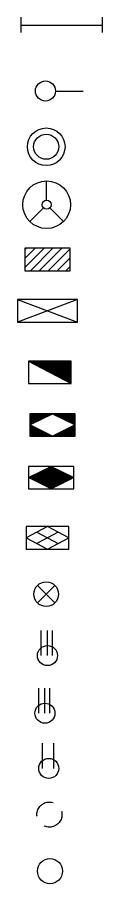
# Model space of a CAD drawing. Header units: inches. Extents: x 474 to 5633, y -332 to 1348.
# Drawn here: x 5599.5 to 5633.4, y 722.2 to 1067.9 of the extents above; entities that cross this region are included whole.
import ezdxf

# ---------------------------------------------------------------- set-up
doc = ezdxf.new("R2010")
doc.units = ezdxf.units.IN
doc.header["$LTSCALE"] = 20
doc.header["$MEASUREMENT"] = 0
doc.linetypes.add('DASHED', pattern=[0.75, 0.5, -0.25])
doc.linetypes.add('HIDDEN', pattern=[0.375, 0.25, -0.125])
doc.layers.add('Fittings', color=255, linetype='Continuous')

# ---------------------------------------------------------------- blocks, each defined once
blk = doc.blocks.new('Tube Light')
for p, q in [((0, -2.96), (0, 3.14)), ((0, 0), (32.49, 0)), ((32.49, -2.96), (32.49, 3.14))]:
    blk.add_line(p, q)
blk = doc.blocks.new('Wall_Light')
blk.add_line((0, -11), (0, 0))
blk.add_circle((0, -15), 4)
blk = doc.blocks.new('Big_Ceiling Light')
at = {"layer": 'Fittings'}
for radius in [7.5, 5]:
    blk.add_circle((0, 0), radius, dxfattribs=at)
blk = doc.blocks.new('Fan')
for p, q in [((0, 4), (0, 21)), ((-2.83, -2.83), (-14.85, -14.85)), ((2.83, -2.83), (14.85, -14.85))]:
    blk.add_line(p, q)
for radius in [21, 4]:
    blk.add_circle((0, 0), radius)
blk = doc.blocks.new('SB')
h = blk.add_hatch()
h.set_pattern_fill('ANSI31', color=256, scale=20)
h.set_pattern_definition([(45, (-10094, -3199), (-1.76776695, 1.76776695), [])])
h.paths.add_polyline_path([(-9, 4.5), (-9, -4.5), (9, -4.5), (9, 4.5)])
blk.add_lwpolyline([(-9, -4.5), (9, -4.5), (9, 4.5), (-9, 4.5)], close=True)
blk = doc.blocks.new('FDB')
at = {"layer": 'Fittings'}
for p, q in [((-12, 9), (12, 0)), ((12, 9), (-12, 0))]:
    blk.add_line(p, q, dxfattribs=at)
blk.add_lwpolyline([(-12, 0), (12, 0), (12, 9), (-12, 9)], close=True, dxfattribs=at)
blk = doc.blocks.new('EMDB')
at = {"linetype": 'Continuous'}
h = blk.add_hatch(dxfattribs=at)
h.set_pattern_fill('ANSI31', color=256)
h.set_pattern_definition([(45, (-9792, -3167.5), (-0.0883883476, 0.0883883476), [])])
h.paths.add_polyline_path([(-8.5, 9), (8.5, 0), (8.5, 9)])
blk.add_line((-8.5, 9), (8.5, 0), dxfattribs=at)
blk.add_lwpolyline([(-8.5, 0), (8.5, 0), (8.5, 9), (-8.5, 9)], close=True, dxfattribs=at)
blk = doc.blocks.new('MDB')
at = {"layer": 'Fittings'}
h = blk.add_hatch(dxfattribs=at)
h.set_pattern_fill('ANSI31', color=256)
h.set_pattern_definition([(45, (-10016, -2822.5), (-0.0883883476, 0.0883883476), [])])
h.paths.add_polyline_path([(9, 4.5), (0, 9), (-9, 4.5), (0, 0)])
for p, q in [((-9, 4.5), (0, 9)), ((0, 9), (9, 4.5)), ((0, 0), (-9, 4.5)), ((9, 4.5), (0, 0))]:
    blk.add_line(p, q, dxfattribs=at)
blk.add_lwpolyline([(-9, 0), (9, 0), (9, 9), (-9, 9)], close=True, dxfattribs=at)
blk = doc.blocks.new('EMMDB')
at = {"layer": 'Fittings'}
h = blk.add_hatch(dxfattribs=at)
h.set_pattern_fill('ANSI31', color=256)
h.set_pattern_definition([(45, (-10054.5, -2823), (-0.0883883476, 0.0883883476), [])])
h.paths.add_polyline_path([(-9, 9), (-9, 4.5), (0, 9)])
h.paths.add_polyline_path([(0, 0), (-9, 4.5), (-9, 0)])
h.paths.add_polyline_path([(9, 0), (9, 4.5), (0, 0)])
h.paths.add_polyline_path([(9, 4.5), (9, 9), (0, 9)])
for p, q in [((-9, 4.5), (0, 9)), ((0, 9), (9, 4.5)), ((0, 0), (-9, 4.5)), ((9, 4.5), (0, 0))]:
    blk.add_line(p, q, dxfattribs=at)
blk.add_lwpolyline([(-9, 0), (9, 0), (9, 9), (-9, 9)], close=True, dxfattribs=at)
blk = doc.blocks.new('EMSB')
at = {"linetype": 'Continuous'}
for p, q in [((0, 9), (-8.5, 4.5)), ((8.5, 4.5), (0, 9)), ((-8.5, 4.5), (0, 0)), ((-4.25, 6.75), (4.25, 2.25)), ((4.25, 6.75), (-4.25, 2.25)), ((0, 0), (8.5, 4.5))]:
    blk.add_line(p, q, dxfattribs=at)
blk.add_lwpolyline([(-8.5, 0), (8.5, 0), (8.5, 9), (-8.5, 9)], close=True, dxfattribs=at)
blk = doc.blocks.new('Exhaust Fan')
for p, q in [((0, 0), (-3.48, 3.48)), ((-3.48, 3.48), (3.48, -3.48)), ((0, 0), (3.48, 3.48)), ((0, 0), (-3.48, -3.48)), ((-3.48, -3.48), (0, 0))]:
    blk.add_line(p, q)
blk.add_circle((0, 0), 4.92)
blk = doc.blocks.new('Socekt(3)')
for p, q in [((-2.5, 0), (-2.5, 10)), ((0, 0), (0, 10)), ((2, 0), (2, 10))]:
    blk.add_line(p, q)
blk.add_circle((0, 0), 4)
blk = doc.blocks.new('Socket(2)')
for p, q in [((-2.5, 0), (-2.5, 10)), ((2, 0), (2, 10))]:
    blk.add_line(p, q)
blk.add_circle((0, 0), 4)
blk = doc.blocks.new('Celling Lighjt')
blk.add_circle((0, 0), 5)

msp = doc.modelspace()

# ---------------------------------------------------------------- linework, layer by layer
at = {"layer": 'Fittings', "color": 7, "linetype": 'DASHED', "true_color": 0xffffff}
msp.add_circle((5612.241, 749.819), 5, dxfattribs=at)

# ---------------------------------------------------------------- block references
at = {"linetype": 'HIDDEN'}
for name, p in [('Tube Light', (5600.953, 1064.735)), ('Big_Ceiling Light', (5610.953, 1016.235)), ('SB', (5611.453, 971.235)), ('FDB', (5611.453, 946.235)), ('EMDB', (5612.453, 921.735)), ('EMMDB', (5613.453, 900.735)), ('MDB', (5612.953, 879.735)), ('EMSB', (5611.453, 855.735)), ('Exhaust Fan', (5610.953, 837.735)), ('Socekt(3)', (5611.453, 813.235)), ('Socekt(3)', (5610.453, 790.235)), ('Socket(2)', (5611.953, 768.235)), ('Celling Lighjt', (5612.453, 727.235))]:
    msp.add_blockref(name, p, dxfattribs=at)
at = {"linetype": 'HIDDEN', "rotation": 270}
msp.add_blockref('Wall_Light', (5625.654, 1038.477), dxfattribs=at)
at = {"linetype": 'HIDDEN', "xscale": 0.4523809523816453, "yscale": 0.4523809523816453, "zscale": 0.4523809523816453}
msp.add_blockref('Fan', (5611.132, 993.118), dxfattribs=at)

doc.saveas('drawing.dxf')
